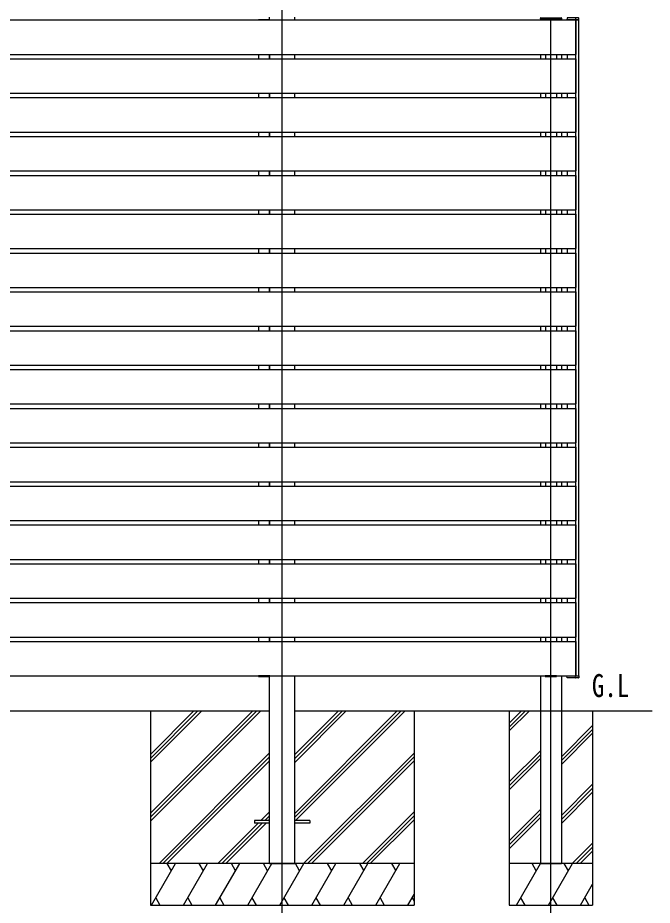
# Model space of a CAD drawing. Units: millimetres, scale not verified. Extents: x -10512 to 10512, y -7425 to 7425.
# Drawn here: x -523 to 1763, y -4346 to -1148 of the extents above; entities that cross this region are included whole.
import ezdxf
from ezdxf.enums import TextEntityAlignment as Align

# ---------------------------------------------------------------- set-up
doc = ezdxf.new("R2010")
doc.units = ezdxf.units.MM
doc.header["$LTSCALE"] = 30
for name, color, linetype in [('0-2_USER1', 3, 'Continuous'), ('0-4_YKK_12', 2, 'Continuous'), ('0-5_YKK_A1', 4, 'Continuous')]:
    doc.layers.add(name, color=color, linetype=linetype)
doc.styles.add('ＭＳ ゴシック', font='')
doc.styles.get('ＭＳ ゴシック').set_extended_font_data('MS Gothic')

msp = doc.modelspace()

# ---------------------------------------------------------------- linework, layer by layer
at = {"layer": '0-4_YKK_12'}
for p, q in [((429.58, -4395.91), (429.58, -838.77)), ((1397.58, -4395.91), (1397.59, -1148.41))]:
    msp.add_line(p, q, dxfattribs=at)
at = {"layer": '0-5_YKK_A1'}
for p, q in [((384.38, -1155.91), (384.38, -1145.89)), ((474.78, -1155.91), (474.78, -1145.89)), ((1359.59, -1150.91), (1359.67, -1149.36)), ((1359.59, -1150.91), (1435.59, -1150.91)), ((1360.08, -1150.91), (1360.08, -1155.91)), ((1360.08, -1150.91), (1435.08, -1150.91)), ((1360.67, -1148.41), (1434.51, -1148.41)), ((1435.08, -1150.91), (1435.08, -1155.91)), ((1435.51, -1149.36), (1435.59, -1150.91)), ((1484.68, -1148.41), (1456.68, -1148.41)), ((1484.68, -1148.41), (1486.68, -1148.41)), ((1496.58, -1148.41), (1486.68, -1148.41)), ((1497.58, -1155.91), (1497.58, -1149.41)), ((-3501.92, -1155.91), (1487.08, -1155.91)), ((384.88, -1155.91), (343.88, -1155.91)), ((344.38, -1155.91), (384.38, -1155.91)), ((384.88, -1155.91), (384.88, -1153.91)), ((1418.08, -1155.91), (1377.08, -1155.91)), ((1377.58, -1155.91), (1417.58, -1155.91)), ((1418.08, -1155.91), (1418.08, -1153.91)), ((1497.58, -1155.91), (1457.58, -1155.91)), ((1484.28, -1155.91), (1485.28, -1155.91)), ((1487.08, -1155.91), (1487.08, -1279.91)), ((1487.58, -3519.91), (1487.58, -1155.91)), ((1496.58, -1155.91), (1497.58, -1155.91)), ((1497.58, -3519.91), (1497.58, -1155.91)), ((-3501.92, -1279.91), (1487.08, -1279.91)), ((-3501.92, -1295.91), (1487.08, -1295.91)), ((344.38, -1279.91), (344.38, -1295.91)), ((384.38, -1295.91), (384.38, -1279.91)), ((384.38, -1279.91), (384.38, -1295.91)), ((474.78, -1295.91), (474.78, -1279.91)), ((1360.08, -1279.91), (1360.08, -1295.91)), ((1377.58, -1279.91), (1377.58, -1295.91)), ((1417.58, -1279.91), (1417.58, -1295.91)), ((1435.08, -1279.91), (1435.08, -1295.91)), ((1457.58, -1295.91), (1457.58, -1279.91)), ((1487.08, -1295.91), (1487.08, -1419.91)), ((-3501.92, -1419.91), (1487.08, -1419.91)), ((-3501.92, -1435.91), (1487.08, -1435.91)), ((344.38, -1419.91), (344.38, -1435.91)), ((384.38, -1435.91), (384.38, -1419.91)), ((384.38, -1419.91), (384.38, -1435.91)), ((474.78, -1435.91), (474.78, -1419.91)), ((1360.08, -1419.91), (1360.08, -1435.91)), ((1377.58, -1419.91), (1377.58, -1435.91)), ((1417.58, -1419.91), (1417.58, -1435.91)), ((1435.08, -1419.91), (1435.08, -1435.91)), ((1457.58, -1435.91), (1457.58, -1419.91)), ((1487.08, -1435.91), (1487.08, -1559.91)), ((-3501.92, -1559.91), (1487.08, -1559.91)), ((344.38, -1559.91), (344.38, -1575.91)), ((384.38, -1575.91), (384.38, -1559.91)), ((384.38, -1559.91), (384.38, -1575.91)), ((474.78, -1575.91), (474.78, -1559.91)), ((1360.08, -1559.91), (1360.08, -1575.91)), ((1377.58, -1559.91), (1377.58, -1575.91)), ((1417.58, -1559.91), (1417.58, -1575.91)), ((1435.08, -1559.91), (1435.08, -1575.91)), ((1457.58, -1575.91), (1457.58, -1559.91)), ((-3501.92, -1575.91), (1487.08, -1575.91)), ((1487.08, -1575.91), (1487.08, -1699.91)), ((-3501.92, -1699.91), (1487.08, -1699.91)), ((-3501.92, -1715.91), (1487.08, -1715.91)), ((344.38, -1699.91), (344.38, -1715.91)), ((384.38, -1715.91), (384.38, -1699.91)), ((384.38, -1699.91), (384.38, -1715.91)), ((474.78, -1715.91), (474.78, -1699.91)), ((1360.08, -1699.91), (1360.08, -1715.91)), ((1377.58, -1699.91), (1377.58, -1715.91)), ((1417.58, -1699.91), (1417.58, -1715.91)), ((1435.08, -1699.91), (1435.08, -1715.91)), ((1457.58, -1715.91), (1457.58, -1699.91)), ((1487.08, -1715.91), (1487.08, -1839.91)), ((-3501.92, -1839.91), (1487.08, -1839.91)), ((344.38, -1839.91), (344.38, -1855.91)), ((384.38, -1855.91), (384.38, -1839.91)), ((384.38, -1839.91), (384.38, -1855.91)), ((474.78, -1855.91), (474.78, -1839.91)), ((1360.08, -1839.91), (1360.08, -1855.91)), ((1377.58, -1839.91), (1377.58, -1855.91)), ((1417.58, -1839.91), (1417.58, -1855.91)), ((1435.08, -1839.91), (1435.08, -1855.91)), ((1457.58, -1855.91), (1457.58, -1839.91)), ((-3501.92, -1855.91), (1487.08, -1855.91)), ((1487.08, -1855.91), (1487.08, -1979.91)), ((-3501.92, -1979.91), (1487.08, -1979.91)), ((344.38, -1979.91), (344.38, -1995.91)), ((384.38, -1995.91), (384.38, -1979.91)), ((384.38, -1979.91), (384.38, -1995.91)), ((474.78, -1995.91), (474.78, -1979.91)), ((1360.08, -1979.91), (1360.08, -1995.91)), ((1377.58, -1979.91), (1377.58, -1995.91)), ((1417.58, -1979.91), (1417.58, -1995.91)), ((1435.08, -1979.91), (1435.08, -1995.91)), ((1457.58, -1995.91), (1457.58, -1979.91)), ((-3501.92, -1995.91), (1487.08, -1995.91)), ((1487.08, -1995.91), (1487.08, -2119.91)), ((-3501.92, -2119.91), (1487.08, -2119.91)), ((-3501.92, -2135.91), (1487.08, -2135.91)), ((344.38, -2119.91), (344.38, -2135.91)), ((384.38, -2135.91), (384.38, -2119.91)), ((384.38, -2119.91), (384.38, -2135.91)), ((474.78, -2135.91), (474.78, -2119.91)), ((1360.08, -2119.91), (1360.08, -2135.91)), ((1377.58, -2119.91), (1377.58, -2135.91)), ((1417.58, -2119.91), (1417.58, -2135.91)), ((1435.08, -2119.91), (1435.08, -2135.91)), ((1457.58, -2135.91), (1457.58, -2119.91)), ((1487.08, -2135.91), (1487.08, -2259.91)), ((-3501.92, -2259.91), (1487.08, -2259.91)), ((344.38, -2259.91), (344.38, -2275.91)), ((384.38, -2275.91), (384.38, -2259.91)), ((384.38, -2259.91), (384.38, -2275.91)), ((474.78, -2275.91), (474.78, -2259.91)), ((1360.08, -2259.91), (1360.08, -2275.91)), ((1377.58, -2259.91), (1377.58, -2275.91)), ((1417.58, -2259.91), (1417.58, -2275.91)), ((1435.08, -2259.91), (1435.08, -2275.91)), ((1457.58, -2275.91), (1457.58, -2259.91)), ((-3501.92, -2275.91), (1487.08, -2275.91)), ((1487.08, -2275.91), (1487.08, -2399.91)), ((-3501.92, -2399.91), (1487.08, -2399.91)), ((-3501.92, -2415.91), (1487.08, -2415.91)), ((344.38, -2399.91), (344.38, -2415.91)), ((384.38, -2415.91), (384.38, -2399.91)), ((384.38, -2399.91), (384.38, -2415.91)), ((474.78, -2415.91), (474.78, -2399.91)), ((1360.08, -2399.91), (1360.08, -2415.91)), ((1377.58, -2399.91), (1377.58, -2415.91)), ((1417.58, -2399.91), (1417.58, -2415.91)), ((1435.08, -2399.91), (1435.08, -2415.91)), ((1457.58, -2415.91), (1457.58, -2399.91)), ((1487.08, -2415.91), (1487.08, -2539.91)), ((-3501.92, -2539.91), (1487.08, -2539.91)), ((-3501.92, -2555.91), (1487.08, -2555.91)), ((344.38, -2539.91), (344.38, -2555.91)), ((384.38, -2555.91), (384.38, -2539.91)), ((384.38, -2539.91), (384.38, -2555.91)), ((474.78, -2555.91), (474.78, -2539.91)), ((1360.08, -2539.91), (1360.08, -2555.91)), ((1377.58, -2539.91), (1377.58, -2555.91)), ((1417.58, -2539.91), (1417.58, -2555.91)), ((1435.08, -2539.91), (1435.08, -2555.91)), ((1457.58, -2555.91), (1457.58, -2539.91)), ((1487.08, -2555.91), (1487.08, -2679.91)), ((-3501.92, -2679.91), (1487.08, -2679.91)), ((344.38, -2679.91), (344.38, -2695.91)), ((384.38, -2695.91), (384.38, -2679.91)), ((384.38, -2679.91), (384.38, -2695.91)), ((474.78, -2695.91), (474.78, -2679.91)), ((1360.08, -2679.91), (1360.08, -2695.91)), ((1377.58, -2679.91), (1377.58, -2695.91)), ((1417.58, -2679.91), (1417.58, -2695.91)), ((1435.08, -2679.91), (1435.08, -2695.91)), ((1457.58, -2695.91), (1457.58, -2679.91)), ((-3501.92, -2695.91), (1487.08, -2695.91)), ((1487.08, -2695.91), (1487.08, -2819.91)), ((-3501.92, -2819.91), (1487.08, -2819.91)), ((-3501.92, -2835.91), (1487.08, -2835.91)), ((344.38, -2819.91), (344.38, -2835.91)), ((384.38, -2835.91), (384.38, -2819.91)), ((384.38, -2819.91), (384.38, -2835.91)), ((474.78, -2835.91), (474.78, -2819.91)), ((1360.08, -2819.91), (1360.08, -2835.91)), ((1377.58, -2819.91), (1377.58, -2835.91)), ((1417.58, -2819.91), (1417.58, -2835.91)), ((1435.08, -2819.91), (1435.08, -2835.91)), ((1457.58, -2835.91), (1457.58, -2819.91)), ((1487.08, -2835.91), (1487.08, -2959.91)), ((-3501.92, -2959.91), (1487.08, -2959.91)), ((344.38, -2959.91), (344.38, -2975.91)), ((384.38, -2975.91), (384.38, -2959.91)), ((384.38, -2959.91), (384.38, -2975.91)), ((474.78, -2975.91), (474.78, -2959.91)), ((1360.08, -2959.91), (1360.08, -2975.91)), ((1377.58, -2959.91), (1377.58, -2975.91)), ((1417.58, -2959.91), (1417.58, -2975.91)), ((1435.08, -2959.91), (1435.08, -2975.91)), ((1457.58, -2975.91), (1457.58, -2959.91)), ((-3501.92, -2975.91), (1487.08, -2975.91)), ((1487.08, -2975.91), (1487.08, -3099.91)), ((-3501.92, -3099.91), (1487.08, -3099.91)), ((344.38, -3099.91), (344.38, -3115.91)), ((384.38, -3115.91), (384.38, -3099.91)), ((384.38, -3099.91), (384.38, -3115.91)), ((474.78, -3115.91), (474.78, -3099.91)), ((1360.08, -3099.91), (1360.08, -3115.91)), ((1377.58, -3099.91), (1377.58, -3115.91)), ((1417.58, -3099.91), (1417.58, -3115.91)), ((1435.08, -3099.91), (1435.08, -3115.91)), ((1457.58, -3115.91), (1457.58, -3099.91)), ((-3501.92, -3115.91), (1487.08, -3115.91)), ((1487.08, -3115.91), (1487.08, -3239.91)), ((-3501.92, -3239.91), (1487.08, -3239.91)), ((-3501.92, -3255.91), (1487.08, -3255.91)), ((344.38, -3239.91), (344.38, -3255.91)), ((384.38, -3255.91), (384.38, -3239.91)), ((384.38, -3239.91), (384.38, -3255.91)), ((474.78, -3255.91), (474.78, -3239.91)), ((1360.08, -3239.91), (1360.08, -3255.91)), ((1377.58, -3239.91), (1377.58, -3255.91)), ((1417.58, -3239.91), (1417.58, -3255.91)), ((1435.08, -3239.91), (1435.08, -3255.91)), ((1457.58, -3255.91), (1457.58, -3239.91)), ((1487.08, -3255.91), (1487.08, -3379.91)), ((-3501.92, -3379.91), (1487.08, -3379.91)), ((344.38, -3379.91), (344.38, -3395.91)), ((384.38, -3395.91), (384.38, -3379.91)), ((384.38, -3379.91), (384.38, -3395.91)), ((474.78, -3395.91), (474.78, -3379.91)), ((1360.08, -3379.91), (1360.08, -3395.91)), ((1377.58, -3379.91), (1377.58, -3395.91)), ((1417.58, -3379.91), (1417.58, -3395.91)), ((1435.08, -3379.91), (1435.08, -3395.91)), ((1457.58, -3395.91), (1457.58, -3379.91)), ((-3501.92, -3395.91), (1487.08, -3395.91)), ((1487.08, -3395.91), (1487.08, -3519.91)), ((-3501.92, -3519.91), (1487.08, -3519.91)), ((384.88, -3519.91), (343.88, -3519.91)), ((384.38, -4195.91), (384.38, -3519.91)), ((384.88, -3519.91), (384.88, -3521.91)), ((474.78, -4195.91), (474.78, -3519.91)), ((1418.08, -3519.91), (1377.08, -3519.91)), ((1418.08, -3519.91), (1418.08, -3521.91)), ((1484.68, -3527.41), (1456.68, -3527.41)), ((1457.58, -3519.91), (1497.58, -3519.91)), ((1484.28, -3519.91), (1485.28, -3519.91)), ((1484.68, -3527.41), (1486.68, -3527.41)), ((1496.58, -3527.41), (1486.68, -3527.41)), ((1496.58, -3519.91), (1497.58, -3519.91)), ((1497.58, -3519.91), (1497.58, -3526.41)), ((-2399.22, -3645.91), (384.38, -3645.91)), ((-45.42, -3645.91), (-45.42, -4345.91)), ((-45.42, -4015.09), (323.76, -3645.91)), ((-45.42, -4029.23), (337.9, -3645.91)), ((-45.42, -4043.37), (352.05, -3645.91)), ((-45.42, -3831.24), (139.91, -3645.91)), ((-45.42, -3817.1), (125.77, -3645.91)), ((-45.42, -3802.96), (111.63, -3645.91)), ((474.78, -3645.91), (1762.56, -3645.91)), ((474.78, -4015.39), (844.26, -3645.91)), ((474.78, -4029.53), (858.4, -3645.91)), ((474.78, -3831.54), (660.41, -3645.91)), ((474.78, -3817.4), (646.27, -3645.91)), ((474.78, -3803.26), (632.13, -3645.91)), ((477.04, -4041.41), (872.55, -3645.91)), ((904.58, -3645.91), (904.58, -4345.91)), ((1247.58, -3645.91), (1247.58, -4345.91)), ((1247.58, -3690.09), (1291.76, -3645.91)), ((1247.58, -3704.24), (1305.9, -3645.91)), ((1247.58, -3718.38), (1320.05, -3645.91)), ((1547.58, -3645.91), (1547.58, -4345.91)), ((1435.08, -3810.96), (1547.58, -3698.46)), ((1435.08, -3825.1), (1547.58, -3712.6)), ((1435.08, -3839.24), (1547.58, -3726.75)), ((-14.11, -4195.91), (384.38, -3797.42)), ((506.39, -4195.91), (904.58, -3797.72)), ((1247.58, -3902.22), (1360.08, -3789.73)), ((1247.58, -3916.37), (1360.08, -3803.87)), ((0.03, -4195.91), (384.38, -3811.57)), ((14.18, -4195.91), (384.38, -3825.71)), ((520.53, -4195.91), (904.58, -3811.87)), ((534.68, -4195.91), (904.58, -3826.01)), ((1247.58, -3930.51), (1360.08, -3818.01)), ((1435.08, -4023.09), (1547.58, -3910.59)), ((1435.08, -4037.23), (1547.58, -3924.73)), ((1435.08, -4051.37), (1547.58, -3938.88)), ((352.52, -4041.41), (384.38, -4009.56)), ((366.67, -4041.41), (384.38, -4023.7)), ((718.52, -4195.91), (904.58, -4009.86)), ((732.67, -4195.91), (904.58, -4024)), ((1247.58, -4114.36), (1360.08, -4001.86)), ((1247.58, -4128.5), (1360.08, -4016)), ((198.02, -4195.91), (343.52, -4050.41)), ((212.17, -4195.91), (357.67, -4050.41)), ((226.31, -4195.91), (371.81, -4050.41)), ((329.38, -4041.41), (329.38, -4050.41)), ((384.38, -4041.41), (329.38, -4041.41)), ((384.38, -4050.41), (329.38, -4050.41)), ((380.81, -4041.41), (384.38, -4037.84)), ((529.38, -4041.41), (474.38, -4041.41)), ((529.38, -4050.41), (474.38, -4050.41)), ((529.38, -4041.41), (529.38, -4050.41)), ((746.81, -4195.91), (904.58, -4038.14)), ((1247.58, -4142.64), (1360.08, -4030.14)), ((1474.39, -4195.91), (1547.58, -4122.72)), ((1488.53, -4195.91), (1547.58, -4136.86)), ((1502.68, -4195.91), (1547.58, -4151.01)), ((904.58, -4195.91), (-45.42, -4195.91)), ((-41.14, -4345.91), (45.46, -4195.91)), ((30.46, -4221.9), (15.46, -4195.91)), ((74.33, -4345.91), (160.93, -4195.91)), ((145.93, -4221.89), (130.93, -4195.91)), ((189.8, -4345.91), (276.4, -4195.91)), ((261.4, -4221.9), (246.4, -4195.91)), ((305.27, -4345.91), (391.87, -4195.91)), ((376.87, -4221.9), (361.87, -4195.91)), ((384.38, -4195.91), (474.78, -4195.91)), ((420.74, -4345.91), (507.34, -4195.91)), ((492.34, -4221.89), (477.34, -4195.91)), ((536.21, -4345.91), (622.81, -4195.91)), ((607.81, -4221.89), (592.81, -4195.91)), ((651.68, -4345.91), (738.28, -4195.91)), ((708.28, -4195.91), (723.28, -4221.89)), ((767.15, -4345.91), (853.75, -4195.91)), ((823.75, -4195.91), (838.75, -4221.89)), ((1547.58, -4195.91), (1247.58, -4195.91)), ((1273.27, -4345.91), (1359.87, -4195.91)), ((1344.87, -4221.9), (1329.87, -4195.91)), ((1360.08, -4195.91), (1435.08, -4195.91)), ((1388.74, -4345.91), (1475.34, -4195.91)), ((1460.34, -4221.9), (1445.34, -4195.91)), ((1504.21, -4345.91), (1547.58, -4270.79)), ((882.62, -4345.91), (904.58, -4307.87)), ((-45.42, -4345.91), (904.58, -4345.91)), ((-26.14, -4319.93), (-11.14, -4345.91)), ((89.33, -4319.93), (104.33, -4345.91)), ((204.8, -4319.93), (219.8, -4345.91)), ((320.27, -4319.93), (335.27, -4345.91)), ((435.74, -4319.93), (450.74, -4345.91)), ((551.21, -4319.93), (566.21, -4345.91)), ((666.68, -4319.93), (681.68, -4345.91)), ((782.15, -4319.93), (797.15, -4345.91)), ((897.62, -4319.93), (904.58, -4332)), ((1247.58, -4345.91), (1547.58, -4345.91)), ((1288.27, -4319.93), (1303.27, -4345.91)), ((1403.74, -4319.93), (1418.74, -4345.91)), ((1519.21, -4319.93), (1534.21, -4345.91))]:
    msp.add_line(p, q, dxfattribs=at)
for points in [[(1455.68, -1149.35), (1455.28, -1155.91), (1456.27, -1155.91), (1484.28, -1155.91)], [(1485.68, -1149.35), (1485.28, -1155.91), (1486.27, -1155.91), (1496.58, -1155.91)], [(343.88, -1155.91), (343.88, -1153.91), (384.88, -1153.91)], [(1377.08, -1155.91), (1377.08, -1153.91), (1418.08, -1153.91)], [(343.88, -3519.91), (343.88, -3521.91), (384.88, -3521.91)], [(1360.08, -3519.91), (1360.08, -3645.91), (1360.08, -4195.91)], [(1377.08, -3519.91), (1377.08, -3521.91), (1418.08, -3521.91)], [(1435.08, -3519.91), (1435.08, -3645.91), (1435.08, -4195.91)], [(1455.68, -3526.48), (1455.28, -3519.91), (1456.27, -3519.91), (1484.28, -3519.91)], [(1485.68, -3526.48), (1485.28, -3519.91), (1486.27, -3519.91), (1496.58, -3519.91)]]:
    msp.add_lwpolyline(points, dxfattribs=at)
for centre, start, end in [((1360.67, -1149.41), 90, 177), ((1434.51, -1149.41), 3, 90), ((1456.68, -1149.41), 90, 176.5), ((1486.68, -1149.41), 90, 176.5), ((1496.58, -1149.41), 0, 90), ((1456.68, -3526.41), 183.5, 270), ((1486.68, -3526.41), 183.5, 270), ((1496.58, -3526.41), 270, 0)]:
    msp.add_arc(centre, 1, start, end, dxfattribs=at)

# ---------------------------------------------------------------- texts
at = {"layer": '0-2_USER1', "style": 'ＭＳ ゴシック', "width": 0.8}
msp.add_text('G.L', height=82.48, dxfattribs=at).set_placement((1545.11, -3620.6), align=Align.BOTTOM_LEFT)

doc.saveas('drawing.dxf')
